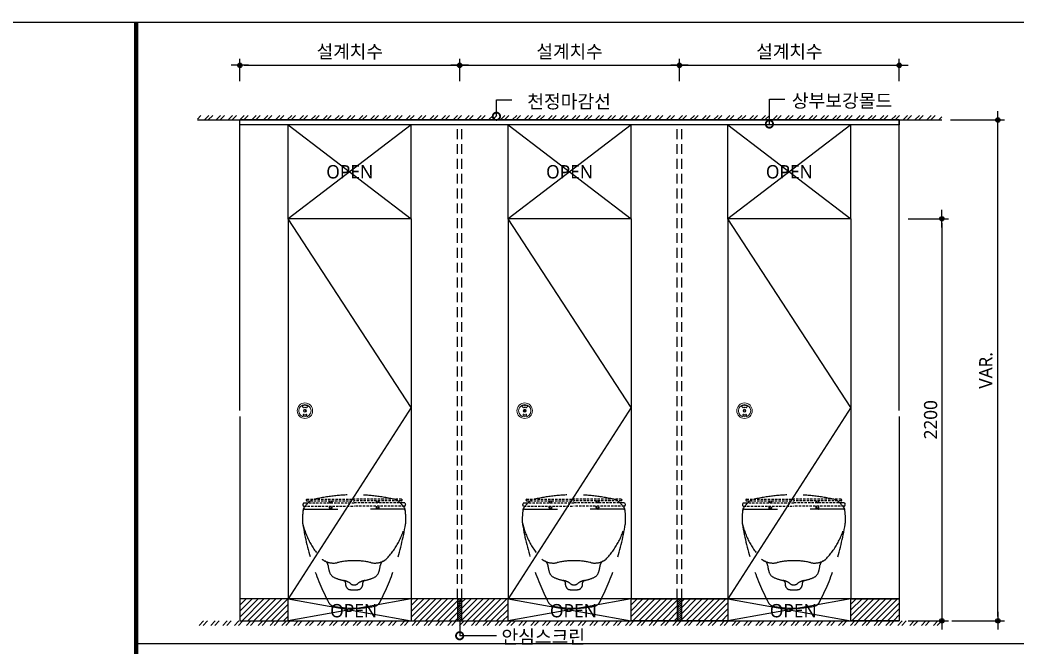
# Model space of a CAD drawing. Extents: x -256 to 8104, y -176 to 5714.
# Drawn here: x 2220 to 4488, y 4116 to 5543 of the extents above; entities that cross this region are included whole.
import ezdxf
from ezdxf.enums import TextEntityAlignment as Align

# ---------------------------------------------------------------- set-up
doc = ezdxf.new("R2010")
doc.units = 0
doc.header["$LTSCALE"] = 30
doc.linetypes.add('HIDDEN', pattern=[0.375, 0.25, -0.125])
doc.layers.get('0').update_dxf_attribs({"linetype": 'CONTINUOUS'})
doc.layers.get('DEFPOINTS').update_dxf_attribs({"linetype": 'CONTINUOUS'})
for name, color, linetype in [('DIM', 7, 'CONTINUOUS'), ('HAT', 8, 'CONTINUOUS'), ('HID', 9, 'HIDDEN'), ('문자', 3, 'CONTINUOUS'), ('부자재', 4, 'CONTINUOUS'), ('잠금쇠(회전형)', 4, 'CONTINUOUS'), ('치수', 1, 'CONTINUOUS'), ('판넬', 2, 'CONTINUOUS'), ('해치', 8, 'CONTINUOUS')]:
    doc.layers.add(name, color=color, linetype=linetype)
doc.styles.add('HDW', font='gulim.ttc')
doc.styles.add('돋움', font='malgun.ttf')
doc.dimstyles.new('10', dxfattribs={"dimscale": 10, "dimtxt": 3, "dimasz": 1, "dimexe": 1.5, "dimexo": 2, "dimgap": 1, "dimtad": 1, "dimdec": 0, "dimlunit": 6, "dimtxsty": '돋움', "dimblk": 'DIMDOT', "dimcen": -1, "dimdle": 1.5, "dimclrt": 3, "dimazin": 3, "dimtfac": 1, "dimtdec": 0, "dimtix": 1, "dimtmove": 2, "dimatfit": 3, "dimldrblk": 'DIMDOT', "dimarcsym": 0})

# ---------------------------------------------------------------- blocks, each defined once
blk = doc.blocks.new('DIMDOT')
at = {"linetype": 'Continuous'}
blk.add_line((-2, 0), (2, 0), dxfattribs=at)
for radius in [0.5, 0.25]:
    blk.add_circle((0, 0), radius, dxfattribs=at)
blk = doc.blocks.new('*D1070')
at = {"layer": 'DEFPOINTS', "color": 0}
for p in [(201541.7, -1384.1), (201041.7, -1440.4), (201541.7, -1440.4)]:
    blk.add_point(p, dxfattribs=at)
at = {"layer": 'DIM', "color": 0, "lineweight": -2, "ltscale": 10}
for p, q in [((201041.7, -1420.4), (201041.7, -1369.1)), ((201541.7, -1420.4), (201541.7, -1369.1)), ((201051.7, -1384.1), (201531.7, -1384.1))]:
    blk.add_line(p, q, dxfattribs=at)
at = {"layer": 'DIM', "color": 0, "lineweight": -2, "xscale": 10, "yscale": 10, "zscale": 10, "rotation": 180}
blk.add_blockref('DIMDOT', (201041.7, -1384.1), dxfattribs=at)
at = {"layer": 'DIM', "color": 0, "lineweight": -2, "xscale": 10, "yscale": 10, "zscale": 10}
blk.add_blockref('DIMDOT', (201541.7, -1384.1), dxfattribs=at)
at = {"layer": 'DIM', "color": 3, "insert": (201291.7, -1354.4), "char_height": 30, "attachment_point": 5, "style": '돋움'}
blk.add_mtext('설계치수', dxfattribs=at)
blk = doc.blocks.new('*D1071')
at = {"layer": 'DEFPOINTS', "color": 0}
for p in [(202041.7, -1384.1), (201541.7, -1440.4), (202041.7, -1440.4)]:
    blk.add_point(p, dxfattribs=at)
at = {"layer": 'DIM', "color": 0, "lineweight": -2, "ltscale": 10}
for p, q in [((201541.7, -1420.4), (201541.7, -1369.1)), ((202041.7, -1420.4), (202041.7, -1369.1)), ((201551.7, -1384.1), (202031.7, -1384.1))]:
    blk.add_line(p, q, dxfattribs=at)
at = {"layer": 'DIM', "color": 0, "lineweight": -2, "xscale": 10, "yscale": 10, "zscale": 10, "rotation": 180}
blk.add_blockref('DIMDOT', (201541.7, -1384.1), dxfattribs=at)
at = {"layer": 'DIM', "color": 0, "lineweight": -2, "xscale": 10, "yscale": 10, "zscale": 10}
blk.add_blockref('DIMDOT', (202041.7, -1384.1), dxfattribs=at)
at = {"layer": 'DIM', "color": 3, "insert": (201791.7, -1354.4), "char_height": 30, "attachment_point": 5, "style": '돋움'}
blk.add_mtext('설계치수', dxfattribs=at)
blk = doc.blocks.new('_DOTSMALL')
at = {"color": 0, "linetype": 'ByBlock', "const_width": 0.5}
blk.add_lwpolyline([(-0.0625, 0, 1), (0.0625, 0, 1)], format="xyb", close=True, dxfattribs=at)
blk = doc.blocks.new('A$C63EC304E')
at = {"layer": '치수', "color": 1, "xscale": 2.5, "yscale": 2.5, "zscale": 2.5, "rotation": 234.3098741996962}
blk.add_blockref('_DOTSMALL', (0.31, 0.31), dxfattribs=at)
blk = doc.blocks.new('A$C2BC9653E')
at = {"layer": '치수', "xscale": 0.3333333333333333, "yscale": 0.3333333333333333, "zscale": 0.3333333333333333}
blk.add_blockref('A$C63EC304E', (0, 0), dxfattribs=at)
blk = doc.blocks.new('A$C7FC71301')
at = {"layer": '치수', "rotation": 180}
blk.add_blockref('A$C2BC9653E', (0.208, 0.208), dxfattribs=at)
blk = doc.blocks.new('A$C4A20372B')
at = {"layer": '치수'}
blk.add_blockref('A$C7FC71301', (0, 0), dxfattribs=at)
blk = doc.blocks.new('A$C566469F5')
at = {"layer": '치수'}
blk.add_blockref('A$C4A20372B', (0, 0), dxfattribs=at)
blk = doc.blocks.new('A$C7E317CD4')
at = {"layer": '해치', "xscale": 2, "yscale": 2, "zscale": 2}
blk.add_blockref('A$C566469F5', (0, 0), dxfattribs=at)
blk = doc.blocks.new('A$C601D7F27')
at = {"layer": '치수'}
blk.add_blockref('A$C7E317CD4', (0, 0), dxfattribs=at)
blk = doc.blocks.new('A$C38802C08')
at = {"layer": '치수'}
blk.add_blockref('A$C601D7F27', (0, 0), dxfattribs=at)
blk = doc.blocks.new('*D1072')
at = {"layer": 'DEFPOINTS', "color": 0}
for p in [(202541.7, -1384.1), (202041.7, -1440.4), (202541.7, -1440.4)]:
    blk.add_point(p, dxfattribs=at)
at = {"layer": 'DIM', "color": 0, "lineweight": -2, "ltscale": 10}
for p, q in [((202041.7, -1420.4), (202041.7, -1369.1)), ((202541.7, -1420.4), (202541.7, -1369.1)), ((202051.7, -1384.1), (202531.7, -1384.1))]:
    blk.add_line(p, q, dxfattribs=at)
at = {"layer": 'DIM', "color": 0, "lineweight": -2, "xscale": 10, "yscale": 10, "zscale": 10, "rotation": 180}
blk.add_blockref('DIMDOT', (202041.7, -1384.1), dxfattribs=at)
at = {"layer": 'DIM', "color": 0, "lineweight": -2, "xscale": 10, "yscale": 10, "zscale": 10}
blk.add_blockref('DIMDOT', (202541.7, -1384.1), dxfattribs=at)
at = {"layer": 'DIM', "color": 3, "insert": (202291.7, -1354.4), "char_height": 30, "attachment_point": 5, "style": '돋움'}
blk.add_mtext('설계치수', dxfattribs=at)
blk = doc.blocks.new('*D1073')
at = {"layer": 'DEFPOINTS', "color": 0}
for p in [(202541.7, -1733.3), (202541.7, -2648.3), (202638.6, -2648.3)]:
    blk.add_point(p, dxfattribs=at)
at = {"layer": 'DIM', "color": 0, "lineweight": -2, "ltscale": 10}
for p, q in [((202561.7, -1733.3), (202653.6, -1733.3)), ((202638.6, -1743.3), (202638.6, -2638.3)), ((202561.7, -2648.3), (202653.6, -2648.3))]:
    blk.add_line(p, q, dxfattribs=at)
at = {"layer": 'DIM', "color": 0, "lineweight": -2, "xscale": 10, "yscale": 10, "zscale": 10}
for p, rotation in [((202638.6, -1733.3), 90), ((202638.6, -2648.3), 270)]:
    blk.add_blockref('DIMDOT', p, dxfattribs=dict(at, rotation=rotation))
at = {"layer": 'DIM', "color": 3, "insert": (202613.1, -2190.8), "char_height": 30, "attachment_point": 5, "rotation": 90, "style": '돋움'}
blk.add_mtext('2200', dxfattribs=at)
blk = doc.blocks.new('A$C460A2A32')
at = {"color": 0}
for p, q in [((12.8, 32), (11.2, 30.4)), ((12.8, 32), (162.3, 32)), ((311.8, 32), (162.3, 32)), ((311.8, 32), (313.4, 30.4)), ((2.8, 20), (0.5, 16)), ((2.8, 20), (8.6, 20)), ((3.9, 10), (162.3, 10)), ((8.6, 20), (162.3, 20)), ((12.6, 27), (162.3, 27)), ((312, 27), (162.3, 27)), ((316, 20), (162.3, 20)), ((320.7, 10), (162.3, 10)), ((321.8, 20), (316, 20)), ((321.8, 20), (324.1, 16))]:
    blk.add_line(p, q, dxfattribs=at)
for centre, radius, start, end in [((3.9, 14), 4, 150.0107, 270), ((12.6, 29), 2, 135, 270), ((108.9, 28.2), 26, 182.6717, 198.4118), ((108.9, 10), 26, 180, 202.6199), ((107.4, 28.2), 23, 183.0205, 200.9186), ((107.4, 10), 23, 180, 205.7715), ((68.6, 10), 23, 334.2285, 0), ((68.6, 28.2), 23, 339.0814, 356.9795), ((67.1, 10), 26, 337.3801, 0), ((67.1, 28.2), 26, 341.5882, 357.3283), ((257.5, 28.2), 26, 182.6717, 198.4118), ((257.5, 10), 26, 180, 202.6199), ((256, 28.2), 23, 183.0205, 200.9186), ((256, 10), 23, 180, 205.7715), ((217.2, 10), 23, 334.2285, 0), ((217.2, 28.2), 23, 339.0814, 356.9795), ((215.7, 10), 26, 337.3801, 0), ((215.7, 28.2), 26, 341.5882, 357.3283), ((312, 29), 2, 270, 45), ((320.7, 14), 4, 270, 29.9893)]:
    blk.add_arc(centre, radius, start, end, dxfattribs=at)
blk = doc.blocks.new('*D1096')
at = {"layer": 'DEFPOINTS', "color": 0}
for p in [(202638.6, -1508.5), (202766, -1508.5), (202641.1, -2648.3)]:
    blk.add_point(p, dxfattribs=at)
at = {"layer": 'DIM', "color": 0, "lineweight": -2, "ltscale": 10}
for p, q in [((202658.6, -1508.5), (202781, -1508.5)), ((202766, -2638.3), (202766, -1518.5)), ((202661.1, -2648.3), (202781, -2648.3))]:
    blk.add_line(p, q, dxfattribs=at)
at = {"layer": 'DIM', "color": 0, "lineweight": -2, "xscale": 10, "yscale": 10, "zscale": 10}
for p, rotation in [((202766, -1508.5), 90), ((202766, -2648.3), 270)]:
    blk.add_blockref('DIMDOT', p, dxfattribs=dict(at, rotation=rotation))
at = {"layer": 'DIM', "color": 3, "insert": (202738.7, -2078.4), "char_height": 30, "attachment_point": 5, "rotation": 90, "style": '돋움'}
blk.add_mtext('VAR.', dxfattribs=at)
blk = doc.blocks.new('AURA_40', base_point=(198321.5, -6824.2))
h = blk.add_hatch()
h.set_pattern_fill('ANSI31', color=3, scale=3, angle=180)
h.set_pattern_definition([(225, (198360, -7000), (6.735192, -6.735192), [])])
h.paths.add_polyline_path([(201151.7, -2598.3), (201041.7, -2598.3), (201041.7, -2648.3), (201151.7, -2648.3)])
h.paths.add_polyline_path([(201536.7, -2598.3), (201431.7, -2598.3), (201431.7, -2648.3), (201536.7, -2648.3)])
h.paths.add_polyline_path([(201651.7, -2598.3), (201546.7, -2598.3), (201546.7, -2648.3), (201651.7, -2648.3)])
h.paths.add_polyline_path([(202036.7, -2598.3), (201931.7, -2598.3), (201931.7, -2648.3), (202036.7, -2648.3)])
h.paths.add_polyline_path([(202151.7, -2598.3), (202046.7, -2598.3), (202046.7, -2648.3), (202151.7, -2648.3)])
h.paths.add_polyline_path([(202541.7, -2598.3), (202431.7, -2598.3), (202431.7, -2648.3), (202541.7, -2648.3)])
h = blk.add_hatch()
h.set_pattern_fill('ANSI31', color=2, style=0)
h.set_pattern_definition([(45, (198360, -7000), (-2.245064, 2.245064), [])])
h.paths.add_polyline_path([(201546.7, -2598.3), (201536.7, -2598.3), (201536.7, -2648.3), (201546.7, -2648.3)])
h = blk.add_hatch()
h.set_pattern_fill('ANSI31', color=2, style=0)
h.set_pattern_definition([(45, (198860, -7000), (-2.245064, 2.245064), [])])
h.paths.add_polyline_path([(202046.7, -2598.3), (202036.7, -2598.3), (202036.7, -2648.3), (202046.7, -2648.3)])
at = {"layer": 'HAT'}
h = blk.add_hatch(dxfattribs=at)
h.set_pattern_fill('ANSI32', color=256, scale=2, style=0)
h.set_pattern_definition([(45, (189705.63, -7141.476), (-13.470384, 13.470384), []), (45, (189714.61, -7141.476), (-13.470384, 13.470384), [])])
h.paths.add_polyline_path([(200945, -1498.5), (202638.6, -1498.5), (202638.6, -1508.5), (200945, -1508.5)])
h = blk.add_hatch(dxfattribs=at)
h.set_pattern_fill('ANSI32', color=256, scale=2, style=0)
h.set_pattern_definition([(45, (189705.63, -6959.496), (-13.470384, 13.470384), []), (45, (189714.61, -6959.496), (-13.470384, 13.470384), [])])
h.paths.add_polyline_path([(200945, -2658.7), (202638.6, -2658.7), (202638.6, -2648.7), (200945, -2648.7)])
at = {"color": 2}
for p, q in [((200945, -1508.5), (202638.6, -1508.5)), ((201431.7, -2598.3), (201431.7, -2648.3)), ((201536.7, -2598.3), (201536.7, -2648.3)), ((202036.7, -2598.3), (202036.7, -2648.3)), ((202151.7, -2598.3), (202151.7, -2648.3))]:
    blk.add_line(p, q, dxfattribs=at)
for p, q in [((201041.7, -2169.6), (201041.7, -1508.5)), ((202541.7, -2169.6), (202541.7, -1508.5)), ((201041.7, -2183.4), (201041.7, -2648.3)), ((202541.7, -2183.4), (202541.7, -2648.3)), ((201041.7, -2648.3), (202541.7, -2648.3))]:
    blk.add_line(p, q)
at = {"color": 8}
blk.add_line((200805.6, -2700.1), (204153.5, -2700.1), dxfattribs=at)
at = {"color": 2}
for points in [[(198320.8, -1285.8), (205573.1, -1285.8), (205573.1, -6824.2), (198320.8, -6824.2)], [(198320.8, -1285.8), (205573.1, -1285.8), (205573.1, -6824.2), (198320.8, -6824.2)], [(198320.8, -1285.8), (206302.7, -1285.8), (206302.7, -6824.2), (198320.8, -6824.2)], [(201041.7, -1508.5), (202541.7, -1508.5), (202541.7, -1519.5), (201041.7, -1519.5)], [(201151.7, -2598.3), (201041.7, -2598.3), (201041.7, -2648.3), (201151.7, -2648.3)], [(201651.7, -2598.3), (201431.7, -2598.3), (201431.7, -2648.3), (201651.7, -2648.3)], [(201546.7, -2598.3), (201536.7, -2598.3), (201536.7, -2648.3), (201546.7, -2648.3)], [(201931.7, -2598.3), (202151.7, -2598.3), (202151.7, -2648.3), (201931.7, -2648.3)], [(202046.7, -2598.3), (202036.7, -2598.3), (202036.7, -2648.3), (202046.7, -2648.3)], [(202431.7, -2598.3), (202541.7, -2598.3), (202541.7, -2648.3), (202431.7, -2648.3)]]:
    blk.add_lwpolyline(points, close=True, dxfattribs=at)
at = {"color": 8, "const_width": 10}
blk.add_lwpolyline([(200805.6, -4055), (200805.6, -1285.8)], dxfattribs=at)
at = {"layer": 'HID', "ltscale": 3}
for p, q in [((201536.7, -2598.3), (201536.7, -1519.5)), ((201546.7, -2598.3), (201546.7, -1519.5)), ((202036.7, -2598.3), (202036.7, -1519.5)), ((202046.7, -2598.3), (202046.7, -1519.5))]:
    blk.add_line(p, q, dxfattribs=at)
at = {"layer": 'HID', "ltscale": 10}
for p, q in [((201189.5, -2394.2), (201301.7, -2394.2)), ((201413.9, -2394.2), (201301.7, -2394.2)), ((201689.5, -2394.2), (201801.7, -2394.2)), ((201913.9, -2394.2), (201801.7, -2394.2)), ((202189.5, -2394.2), (202301.7, -2394.2)), ((202413.9, -2394.2), (202301.7, -2394.2))]:
    blk.add_line(p, q, dxfattribs=at)
for centre, radius, start, end in [((201259.4, -2445), 90, 128.0065, 143.1013), ((201207.6, -2378.8), 6, 103.9579, 128.0065), ((201301.7, -2764.6), 403.1, 76.2923, 103.7077), ((201395.8, -2378.8), 6, 51.9935, 76.0421), ((201344.1, -2445), 90, 36.8987, 51.9935), ((201759.4, -2445), 90, 128.0065, 143.1013), ((201707.6, -2378.8), 6, 103.9579, 128.0065), ((201801.7, -2764.6), 403.1, 76.2923, 103.7077), ((201895.8, -2378.8), 6, 51.9935, 76.0421), ((201844.1, -2445), 90, 36.8987, 51.9935), ((202259.4, -2445), 90, 128.0065, 143.1013), ((202207.6, -2378.8), 6, 103.9579, 128.0065), ((202301.7, -2764.6), 403.1, 76.2923, 103.7077), ((202395.8, -2378.8), 6, 51.9935, 76.0421), ((202344.1, -2445), 90, 36.8987, 51.9935), ((201364.1, -2418.7), 180, 172.4918, 181.055), ((201189.5, -2398.4), 4.2, 90, 173.3826), ((201194.6, -2396.3), 9, 143.1013, 172.4918), ((201413.9, -2398.4), 4.2, 6.6174, 90), ((201408.9, -2396.3), 9, 7.5082, 36.8987), ((201239.3, -2418.7), 180, 358.945, 7.5082), ((201864.1, -2418.7), 180, 172.4918, 181.055), ((201689.5, -2398.4), 4.2, 90, 173.3826), ((201694.6, -2396.3), 9, 143.1013, 172.4918), ((201913.9, -2398.4), 4.2, 6.6174, 90), ((201908.9, -2396.3), 9, 7.5082, 36.8987), ((201739.3, -2418.7), 180, 358.945, 7.5082), ((202364.1, -2418.7), 180, 172.4918, 181.055), ((202189.5, -2398.4), 4.2, 90, 173.3826), ((202194.6, -2396.3), 9, 143.1013, 172.4918), ((202413.9, -2398.4), 4.2, 6.6174, 90), ((202408.9, -2396.3), 9, 7.5082, 36.8987), ((202239.3, -2418.7), 180, 358.945, 7.5082), ((201226.1, -2421.2), 42, 181.055, 190.5892), ((201357, -2386.2), 177, 192.809, 223.5419), ((201246.4, -2386.2), 177, 316.4581, 347.191), ((201377.3, -2421.2), 42, 349.4108, 358.945), ((201726.1, -2421.2), 42, 181.055, 190.5892), ((201857, -2386.2), 177, 192.809, 223.5419), ((201746.4, -2386.2), 177, 316.4581, 347.191), ((201877.3, -2421.2), 42, 349.4108, 358.945), ((202226.1, -2421.2), 42, 181.055, 190.5892), ((202357, -2386.2), 177, 192.809, 223.5419), ((202246.4, -2386.2), 177, 316.4581, 347.191), ((202377.3, -2421.2), 42, 349.4108, 358.945), ((201779.1, -2331), 602.3, 189.3568, 207.2383), ((200824.3, -2331), 602.3, 332.7617, 350.6432), ((202279.1, -2331), 602.3, 189.3568, 207.2383), ((201324.3, -2331), 602.3, 332.7617, 350.6432), ((202779.1, -2331), 602.3, 189.3568, 207.2383), ((201824.3, -2331), 602.3, 332.7617, 350.6432), ((201254.3, -2474.9), 42, 232.3598, 243.5689), ((201230.3, -2523.3), 12, 6.9609, 63.5689), ((201254.3, -2474.9), 42, 248.0565, 282.8609), ((201301.7, -2682.6), 171, 90, 102.8609), ((201301.7, -2682.6), 171, 77.1391, 90), ((201349.1, -2474.9), 42, 257.1391, 291.9435), ((201373.2, -2523.3), 12, 116.4311, 173.0391), ((201349.1, -2474.9), 42, 296.4311, 307.6402), ((201754.3, -2474.9), 42, 232.3598, 243.5689), ((201730.3, -2523.3), 12, 6.9609, 63.5689), ((201754.3, -2474.9), 42, 248.0565, 282.8609), ((201801.7, -2682.6), 171, 90, 102.8609), ((201801.7, -2682.6), 171, 77.1391, 90), ((201849.1, -2474.9), 42, 257.1391, 291.9435), ((201873.2, -2523.3), 12, 116.4311, 173.0391), ((201849.1, -2474.9), 42, 296.4311, 307.6402), ((202254.3, -2474.9), 42, 232.3598, 243.5689), ((202230.3, -2523.3), 12, 6.9609, 63.5689), ((202254.3, -2474.9), 42, 248.0565, 282.8609), ((202301.7, -2682.6), 171, 90, 102.8609), ((202301.7, -2682.6), 171, 77.1391, 90), ((202349.1, -2474.9), 42, 257.1391, 291.9435), ((202373.2, -2523.3), 12, 116.4311, 173.0391), ((202349.1, -2474.9), 42, 296.4311, 307.6402), ((201332.6, -2510.8), 91.1, 186.9609, 196.5836), ((201265.4, -2530.8), 21, 196.5836, 247.6201), ((201338, -2530.8), 21, 292.3799, 343.4164), ((201270.9, -2510.8), 91.1, 343.4164, 353.0391), ((201832.6, -2510.8), 91.1, 186.9609, 196.5836), ((201765.4, -2530.8), 21, 196.5836, 247.6201), ((201838, -2530.8), 21, 292.3799, 343.4164), ((201770.9, -2510.8), 91.1, 343.4164, 353.0391), ((202332.6, -2510.8), 91.1, 186.9609, 196.5836), ((202265.4, -2530.8), 21, 196.5836, 247.6201), ((202338, -2530.8), 21, 292.3799, 343.4164), ((202270.9, -2510.8), 91.1, 343.4164, 353.0391), ((201301.7, -2442.7), 116.3, 247.6201, 258.9228), ((201276.2, -2562.3), 6, 0, 77.9673), ((201273.6, -2586.3), 30, 49.4621, 78.9228), ((201295.6, -2564.7), 13.6, 169.8446, 248.5821), ((201329.8, -2586.3), 30, 101.0772, 130.5379), ((201307.8, -2564.7), 13.6, 291.4179, 10.1554), ((201327.2, -2562.3), 6, 102.0327, 180), ((201301.7, -2442.7), 116.3, 281.0772, 292.3799), ((201801.7, -2442.7), 116.3, 247.6201, 258.9228), ((201776.2, -2562.3), 6, 0, 77.9673), ((201773.6, -2586.3), 30, 49.4621, 78.9228), ((201795.6, -2564.7), 13.6, 169.8446, 248.5821), ((201829.8, -2586.3), 30, 101.0772, 130.5379), ((201807.8, -2564.7), 13.6, 291.4179, 10.1554), ((201827.2, -2562.3), 6, 102.0327, 180), ((201801.7, -2442.7), 116.3, 281.0772, 292.3799), ((202301.7, -2442.7), 116.3, 247.6201, 258.9228), ((202276.2, -2562.3), 6, 0, 77.9673), ((202273.6, -2586.3), 30, 49.4621, 78.9228), ((202295.6, -2564.7), 13.6, 169.8446, 248.5821), ((202329.8, -2586.3), 30, 101.0772, 130.5379), ((202307.8, -2564.7), 13.6, 291.4179, 10.1554), ((202327.2, -2562.3), 6, 102.0327, 180), ((202301.7, -2442.7), 116.3, 281.0772, 292.3799), ((201301.7, -2406.7), 171, 266.2838, 270), ((201301.7, -2553.4), 13.3, 229.4621, 270), ((201301.7, -2553.4), 13.3, 270, 310.5379), ((201301.7, -2406.7), 171, 270, 273.7162), ((201801.7, -2406.7), 171, 266.2838, 270), ((201801.7, -2553.4), 13.3, 229.4621, 270), ((201801.7, -2553.4), 13.3, 270, 310.5379), ((201801.7, -2406.7), 171, 270, 273.7162), ((202301.7, -2406.7), 171, 266.2838, 270), ((202301.7, -2553.4), 13.3, 229.4621, 270), ((202301.7, -2553.4), 13.3, 270, 310.5379), ((202301.7, -2406.7), 171, 270, 273.7162), ((201259.1, -2597.5), 18, 210.6249, 258.7833), ((201344.3, -2597.5), 18, 281.2167, 329.3751), ((201759.1, -2597.5), 18, 210.6249, 258.7833), ((201844.3, -2597.5), 18, 281.2167, 329.3751), ((202259.1, -2597.5), 18, 210.6249, 258.7833), ((202344.3, -2597.5), 18, 281.2167, 329.3751), ((201301.7, -2382.7), 237, 258.7833, 270), ((201301.7, -2382.7), 237, 270, 281.2167), ((201801.7, -2382.7), 237, 258.7833, 270), ((201801.7, -2382.7), 237, 270, 281.2167), ((202301.7, -2382.7), 237, 258.7833, 270), ((202301.7, -2382.7), 237, 270, 281.2167)]:
    blk.add_arc(centre, radius, start, end, dxfattribs=at)
at = {"layer": '부자재', "color": 3}
blk.add_line((202541.7, -1508.5), (201041.7, -1508.5), dxfattribs=at)
blk.add_line((202541.7, -1508.5), (201041.7, -1508.5), dxfattribs=at)
at = {"layer": '잠금쇠(회전형)', "linetype": 'Continuous', "lineweight": 15}
for p, q in [((201183.1, -2159.6), (201186.8, -2163.5)), ((201188.3, -2167.2), (201188.3, -2173)), ((201191, -2167.3), (201191, -2173.1)), ((201196.8, -2159.6), (201193.2, -2163.5)), ((201683.1, -2159.6), (201686.8, -2163.5)), ((201688.3, -2167.2), (201688.3, -2173)), ((201691, -2167.3), (201691, -2173.1)), ((201696.8, -2159.6), (201693.2, -2163.5)), ((202183.1, -2159.6), (202186.8, -2163.5)), ((202188.3, -2167.2), (202188.3, -2173)), ((202191, -2167.3), (202191, -2173.1)), ((202196.8, -2159.6), (202193.2, -2163.5)), ((201186.4, -2178.8), (201186, -2179.9)), ((201193.6, -2178.8), (201194, -2179.9)), ((201686.4, -2178.8), (201686, -2179.9)), ((201693.6, -2178.8), (201694, -2179.9)), ((202186.4, -2178.8), (202186, -2179.9)), ((202193.6, -2178.8), (202194, -2179.9))]:
    blk.add_line(p, q, dxfattribs=at)
for centre, radius in [((201189.7, -2170.2), 17.6), ((201689.7, -2170.2), 17.6), ((202189.7, -2170.2), 17.6), ((201189.7, -2170.2), 14.1), ((201189.7, -2170.2), 3.21), ((201689.7, -2170.2), 14.1), ((201689.7, -2170.2), 3.21), ((202189.7, -2170.2), 14.1), ((202189.7, -2170.2), 3.21)]:
    blk.add_circle(centre, radius, dxfattribs=at)
for centre, radius, start, end in [((201190, -2171.9), 14.1, 61.0478, 118.9522), ((201190, -2169.5), 6.81, 61.8696, 118.1304), ((201690, -2171.9), 14.1, 61.0478, 118.9522), ((201690, -2169.5), 6.81, 61.8696, 118.1304), ((202190, -2171.9), 14.1, 61.0478, 118.9522), ((202190, -2169.5), 6.81, 61.8696, 118.1304), ((201186.9, -2180.2), 0.98, 160.8571, 255.4685), ((201187.3, -2179.1), 0.98, 72.2332, 160.8571), ((201190, -2168.4), 13.2, 255.4685, 284.5315), ((201190, -2170.8), 7.75, 252.2332, 287.7668), ((201192.6, -2179.1), 0.98, 19.1429, 107.7668), ((201193, -2180.2), 0.98, 284.5315, 19.1429), ((201686.9, -2180.2), 0.98, 160.8571, 255.4685), ((201687.3, -2179.1), 0.98, 72.2332, 160.8571), ((201690, -2168.4), 13.2, 255.4685, 284.5315), ((201690, -2170.8), 7.75, 252.2332, 287.7668), ((201692.6, -2179.1), 0.98, 19.1429, 107.7668), ((201693, -2180.2), 0.98, 284.5315, 19.1429), ((202186.9, -2180.2), 0.98, 160.8571, 255.4685), ((202187.3, -2179.1), 0.98, 72.2332, 160.8571), ((202190, -2168.4), 13.2, 255.4685, 284.5315), ((202190, -2170.8), 7.75, 252.2332, 287.7668), ((202192.6, -2179.1), 0.98, 19.1429, 107.7668), ((202193, -2180.2), 0.98, 284.5315, 19.1429)]:
    blk.add_arc(centre, radius, start, end, dxfattribs=at)
at = {"layer": '치수'}
for p, q in [((201625.4, -1499.9), (201625.4, -1462.8)), ((201625.4, -1462.8), (201660.5, -1462.8)), ((202246.4, -1517.6), (202246.4, -1460.9)), ((202246.4, -1460.9), (202281.5, -1460.9)), ((201151.7, -1519.5), (201431.7, -1733.3)), ((201431.7, -1519.5), (201151.7, -1733.3)), ((201651.7, -1519.5), (201931.7, -1733.3)), ((201931.7, -1519.5), (201651.7, -1733.3)), ((202151.7, -1519.5), (202431.7, -1733.3)), ((202431.7, -1519.5), (202151.7, -1733.3)), ((201431.7, -2162.9), (201151.7, -1733.3)), ((201931.7, -2162.9), (201651.7, -1733.3)), ((202431.7, -2162.9), (202151.7, -1733.3)), ((201431.7, -2162.9), (201151.7, -2598.3)), ((201931.7, -2162.9), (201651.7, -2598.3)), ((202431.7, -2162.9), (202151.7, -2598.3)), ((201151.7, -2598.3), (201431.7, -2648.3)), ((201431.7, -2598.3), (201151.7, -2648.3)), ((201651.7, -2598.3), (201931.7, -2648.3)), ((201931.7, -2598.3), (201651.7, -2648.3)), ((202151.7, -2598.3), (202431.7, -2648.3)), ((202431.7, -2598.3), (202151.7, -2648.3)), ((201541.7, -2648.3), (201541.7, -2682.5)), ((201625.8, -2682.5), (201541.7, -2682.5))]:
    blk.add_line(p, q, dxfattribs=at)
at = {"layer": '판넬', "color": 3}
for p, q in [((201151.7, -1733.3), (201151.7, -1519.5)), ((201151.7, -1698.3), (201151.7, -1519.5)), ((201431.7, -1733.3), (201431.7, -1519.5)), ((201651.7, -1733.3), (201651.7, -1519.5)), ((201931.7, -1733.3), (201931.7, -1519.5)), ((202151.7, -1733.3), (202151.7, -1519.5)), ((202431.7, -1733.3), (202431.7, -1519.5)), ((201151.7, -2598.3), (201041.7, -2598.3)), ((201651.7, -2598.3), (201431.7, -2598.3)), ((201651.7, -2598.3), (201551.7, -2598.3)), ((202151.7, -2598.3), (201931.7, -2598.3)), ((202541.7, -2598.3), (202431.7, -2598.3))]:
    blk.add_line(p, q, dxfattribs=at)
at = {"layer": '판넬'}
for p, q in [((201431.7, -1733.3), (201151.7, -1733.3)), ((201151.7, -1733.3), (201151.7, -2598.3)), ((201431.7, -1733.3), (201431.7, -2555.2)), ((201931.7, -1733.3), (201651.7, -1733.3)), ((201651.7, -1733.3), (201651.7, -2598.3)), ((201931.7, -1733.3), (201931.7, -1745.7)), ((201931.7, -1745.7), (201931.7, -2555.2)), ((202431.7, -1733.3), (202151.7, -1733.3)), ((202151.7, -1733.3), (202151.7, -2598.3)), ((202431.7, -1733.3), (202431.7, -1745.7)), ((202431.7, -1745.7), (202431.7, -2555.2)), ((201431.7, -2555.2), (201431.7, -2598.3)), ((201931.7, -2555.2), (201931.7, -2598.3)), ((202431.7, -2555.2), (202431.7, -2598.3)), ((201431.7, -2598.3), (201151.7, -2598.3)), ((201931.7, -2598.3), (201651.7, -2598.3)), ((202431.7, -2598.3), (202151.7, -2598.3))]:
    blk.add_line(p, q, dxfattribs=at)
at = {"layer": '판넬', "color": 4}
blk.add_line((202151.7, -2598.3), (202051.7, -2598.3), dxfattribs=at)
at = {"layer": 'HID', "ltscale": 10, "xscale": 0.7200000000011642, "yscale": 0.7200000000011642, "zscale": 0.7200000000011642}
for p in [(201184.9, -2394.5), (201684.9, -2394.5), (202184.9, -2394.5)]:
    blk.add_blockref('A$C460A2A32', p, dxfattribs=at)
at = {"layer": '해치', "xscale": -20, "yscale": 20, "zscale": 20, "rotation": 180}
for p in [(201621.2, -1495.9), (202242.1, -1513.6)]:
    blk.add_blockref('A$C38802C08', p, dxfattribs=at)
at = {"layer": '해치', "xscale": -20, "yscale": 20, "zscale": 20}
blk.add_blockref('A$C38802C08', (201545.9, -2686.6), dxfattribs=at)
at = {"layer": '문자', "style": '돋움'}
for s, p in [('천정마감선', (201790.6, -1466.2)), ('상부보강몰드', (202411.5, -1464.4)), ('OPEN', (201291.7, -1626.4)), ('OPEN', (201791.7, -1626.4)), ('OPEN', (202291.7, -1626.4)), ('OPEN', (201300.5, -2625.3)), ('OPEN', (201800.5, -2625.3)), ('OPEN', (202300.5, -2625.3)), ('안심스크린', (201731.9, -2684.2))]:
    blk.add_text(s, height=30.34, dxfattribs=at).set_placement(p, align=Align.MIDDLE)
at = {"layer": '잠금쇠(회전형)', "linetype": 'Continuous', "lineweight": 15, "style": 'HDW', "width": 0.659278}
for p, p2 in [((201186.8, -2161.6), (201193, -2161.6)), ((201686.8, -2161.6), (201693, -2161.6)), ((202186.8, -2161.6), (202193, -2161.6))]:
    blk.add_text('사용중', height=2.3, dxfattribs=at).set_placement(p, p2, align=Align.FIT)
at = {"layer": 'DIM', "ltscale": 10}
for base, p1, p2, picture, middle in [((201541.7, -1384.1), (201041.7, -1440.4), (201541.7, -1440.4), '*D1070', (201291.7, -1354.4)), ((202041.7, -1384.1), (201541.7, -1440.4), (202041.7, -1440.4), '*D1071', (201791.7, -1354.4)), ((202541.7, -1384.1), (202041.7, -1440.4), (202541.7, -1440.4), '*D1072', (202291.7, -1354.4))]:
    dim = blk.add_linear_dim(base=base, p1=p1, p2=p2, text='설계치수', dimstyle='10', override={"dimtxsty": '돋움'}, dxfattribs=at)
    dim.commit()
    dim.dimension.update_dxf_attribs({"geometry": picture, "text_midpoint": middle})
dim = blk.add_linear_dim(base=(202766, -1508.5), p1=(202641.1, -2648.3), p2=(202638.6, -1508.5), angle=90, text='VAR.', dimstyle='10', dxfattribs=at)
dim.commit()
dim.dimension.update_dxf_attribs({"geometry": '*D1096', "text_midpoint": (202738.7, -2078.4), "dimtype": 160})
dim = blk.add_linear_dim(base=(202638.6, -2648.3), p1=(202541.7, -1733.3), p2=(202541.7, -2648.3), angle=90, text='2200', dimstyle='10', override={"dimtxt": 3, "dimtxsty": '돋움'}, dxfattribs=at)
dim.commit()
dim.dimension.update_dxf_attribs({"geometry": '*D1073', "text_midpoint": (202613.1, -2190.8)})

msp = doc.modelspace()

# ---------------------------------------------------------------- block references
msp.add_blockref('AURA_40', (0, 0))

doc.saveas('drawing.dxf')
